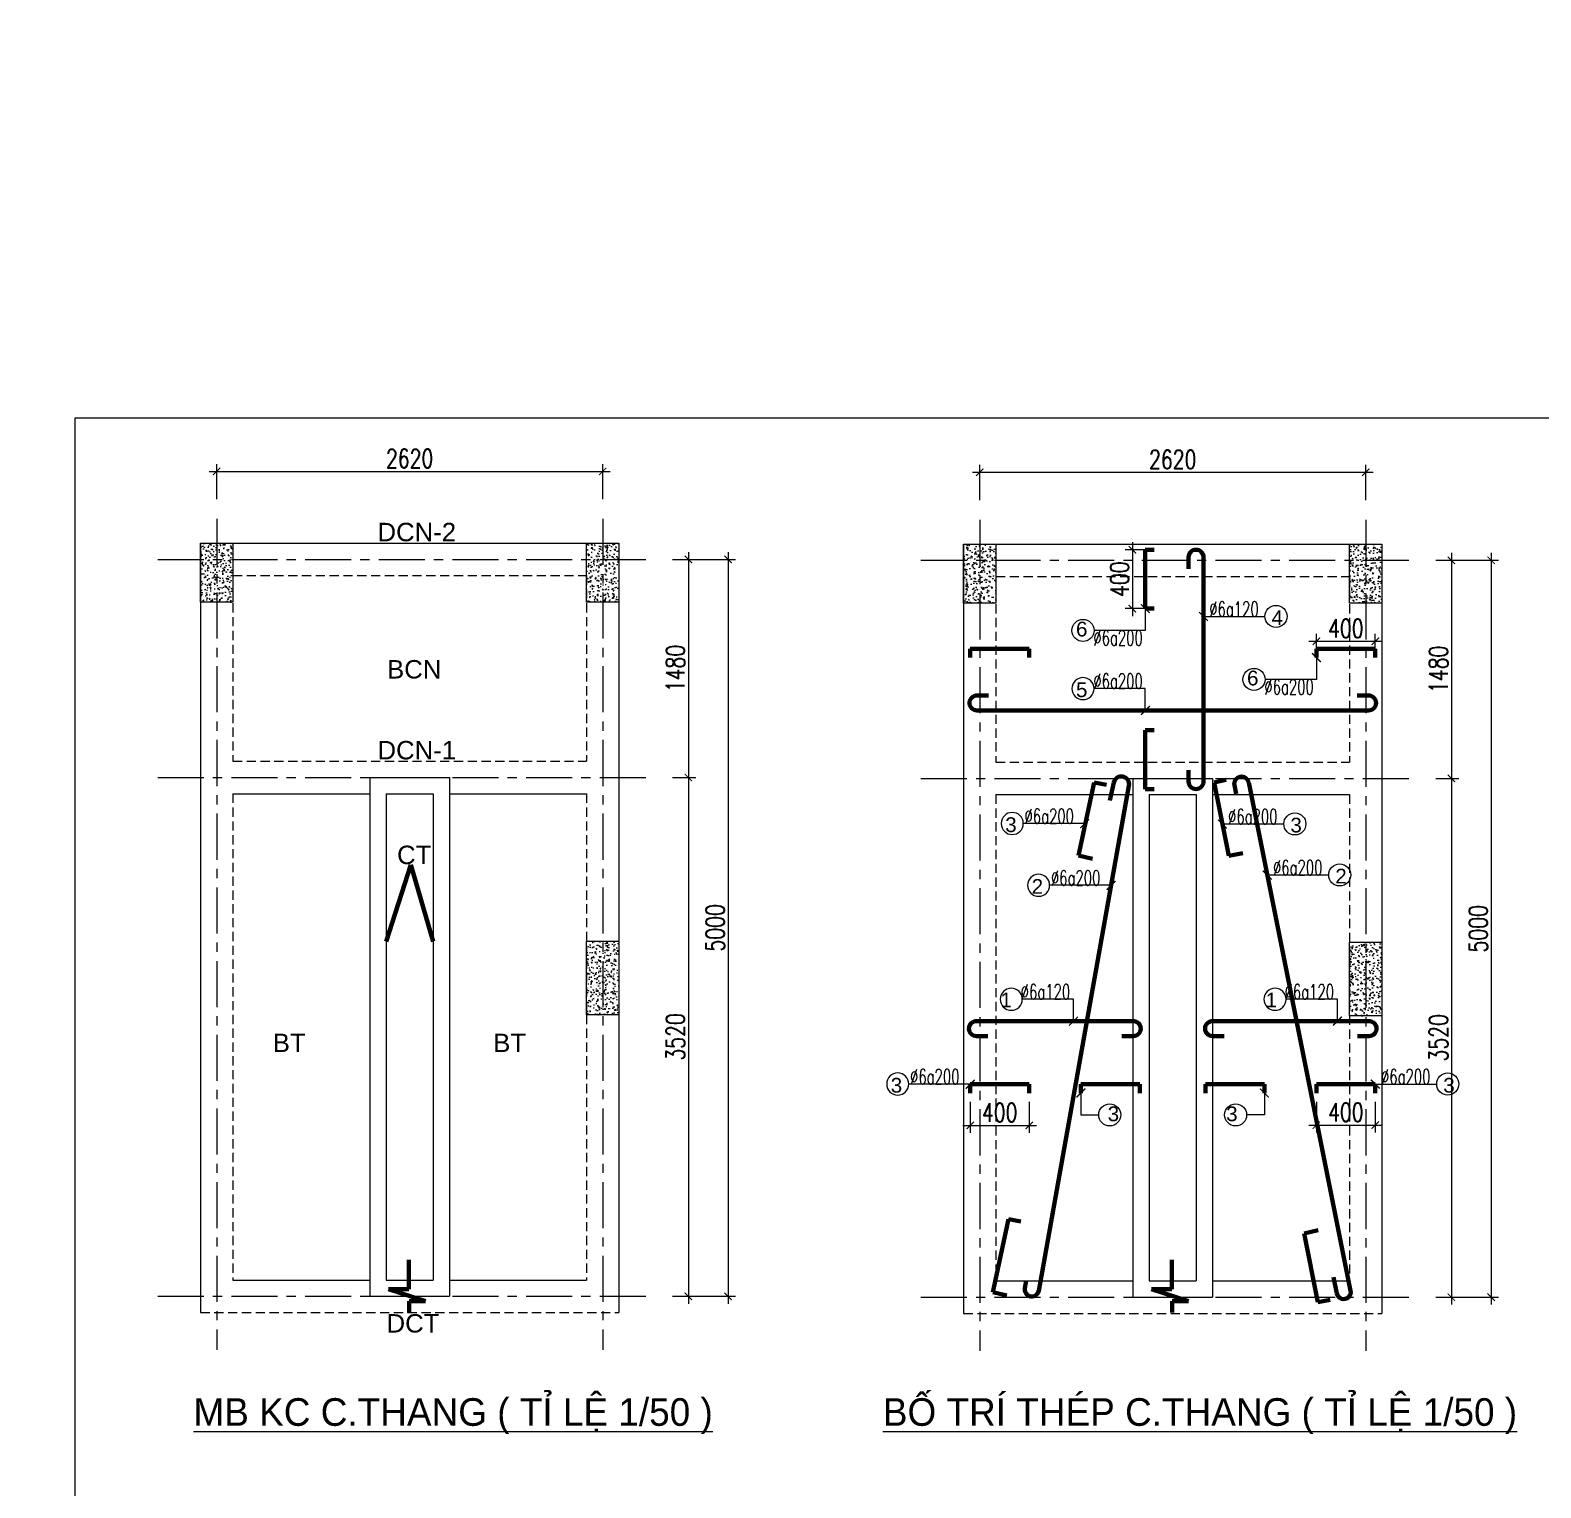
# Model space of a CAD drawing. Header units: millimetres. Extents: x 0 to 8478784, y 0 to 684185.
# Drawn here: x 3779485 to 3799990, y 402594 to 422373 of the extents above; entities that cross this region are included whole.
import ezdxf
from ezdxf.enums import TextEntityAlignment as Align

# ---------------------------------------------------------------- set-up
doc = ezdxf.new("R2010")
doc.units = ezdxf.units.MM
doc.header["$LTSCALE"] = 5000
doc.header["$MEASUREMENT"] = 0
doc.header["$PDMODE"] = 1
doc.header["$PDSIZE"] = -2
doc.linetypes.add('CENTER', pattern=[2, 1.25, -0.25, 0.25, -0.25])
doc.linetypes.add('HIDDEN', pattern=[0.375, 0.25, -0.125])
for name, color, linetype, lineweight in [('00-XMT.Axes', 22, 'CENTER', 15), ('00-XMT.Dim', 8, 'Continuous', 15), ('00-XMT.Text', 4, 'Continuous', 20), ('01-XMT.Columns', 2, 'Continuous', 25), ('02-XMT.Beams', 94, 'Continuous', 25), ('02-XMT.Beams-Text', 7, 'Continuous', 20), ('02-XMT.Reinforcement', 1, 'Continuous', 40), ('DIM', 76, 'Continuous', 18), ('net thay', 7, 'Continuous', 15)]:
    doc.layers.add(name, color=color, linetype=linetype, lineweight=lineweight)
doc.styles.add('S1', font='VHARIAL.TTF', dxfattribs={"height": 200})
doc.styles.add('T_THEP', font='Romans.shx', dxfattribs={"width": 0.65})
doc.styles.add('VnAvantH', font='VHAVAN.TTF')
doc.styles.add('vnsimli 0.7', font='vnsimli.shx', dxfattribs={"width": 0.75})
doc.dimstyles.new('XMT 1-1-100', dxfattribs={"dimscale": 100, "dimtxt": 2.5, "dimasz": 1, "dimexe": 1, "dimexo": 0, "dimgap": 0.5, "dimtad": 1, "dimdec": 0, "dimzin": 0, "dimdsep": 46, "dimtxsty": 'vnsimli 0.7', "dimblk": 'ARCHTICK', "dimcen": 1.5, "dimdle": 1, "dimclrd": 8, "dimclre": 8, "dimclrt": 116, "dimadec": 0, "dimazin": 0, "dimtfac": 1, "dimtdec": 0, "dimtofl": 0, "dimtmove": 0, "dimatfit": 3, "dimfxl": 0.18, "dimtolj": 1, "dimtzin": 0, "dimarcsym": 0})
pattern_1 = [(50, (0, 0), (71.7260183, -6.2752135), [7.5, -82.5]), (355, (0, 0), (-13.8751334, 75.2192134), [6, -66]), (100.4514, (5.98, -0.52), (57.8509382, 68.9439542), [6.374019, -70.1142112]), (46.1842, (0, 20), (106.724105, -16.5519014), [11.25, -123.75]), (96.6356, (8.89, 18.62), (93.4662706, 97.411787), [9.561029, -105.1713]), (351.1842, (0, 20), (93.4661945, 97.41186), [9, -99]), (21, (10, 15), (59.6907052, -40.261889), [7.5, -82.5]), (326, (10, 15), (24.3315332, 72.5150045), [6, -66]), (71.4514, (14.974, 11.645), (84.0222629, 32.2530497), [6.374019, -70.1142112]), (37.5, (0, 0), (1.21598553, 33.28938538), [0, -65.2, 0, -67, 0, -66.25]), (7.5, (0, 0), (26.30695374, 39.4411712), [0, -38.2, 0, -63.7, 0, -25.25]), (327.5, (-22.3, 0), (53.38224362, -2.25548717), [0, -25, 0, -78, 0, -103.5]), (317.5, (-32.3, 0), (58.3186169, 10.0104982), [0, -32.5, 0, -51.8, 0, -73.5])]

# ---------------------------------------------------------------- blocks, each defined once
blk = doc.blocks.new('a')
at = {"layer": '01-XMT.Columns', "linetype": 'Continuous', "lineweight": 15}
h = blk.add_hatch(dxfattribs=at)
h.set_pattern_fill('AR-CONC', color=256, scale=10, style=0)
h.set_pattern_definition(pattern_1)
h.paths.add_polyline_path([(2313932, 138439.5), (2313712, 138439.5), (2313712, 138039.5), (2313932, 138039.5)])
for p, q in [((2313712, 138439.5), (2313932, 138439.5)), ((2313712, 138039.5), (2313712, 138439.5)), ((2313932, 138439.5), (2313932, 138039.5)), ((2313932, 138039.5), (2313712, 138039.5))]:
    blk.add_line(p, q, dxfattribs=at)
blk = doc.blocks.new('b')
at = {"layer": '01-XMT.Columns', "linetype": 'Continuous', "lineweight": 15}
h = blk.add_hatch(dxfattribs=at)
h.set_pattern_fill('AR-CONC', color=256, scale=10, style=0)
h.set_pattern_definition(pattern_1)
h.paths.add_polyline_path([(2314033.5, 137940.5), (2314253.5, 137940.5), (2314253.5, 138440.5), (2314033.5, 138440.5)])
for p, q in [((2314033.5, 138440.5), (2314253.5, 138440.5)), ((2314033.5, 137940.5), (2314033.5, 138440.5)), ((2314253.5, 138440.5), (2314253.5, 137940.5)), ((2314253.5, 137940.5), (2314033.5, 137940.5))]:
    blk.add_line(p, q, dxfattribs=at)
blk = doc.blocks.new('_ArchTick')
at = {"color": 0, "linetype": 'ByBlock', "const_width": 0.15}
blk.add_lwpolyline([(-0.5, -0.5), (0.5, 0.5)], dxfattribs=at)
blk = doc.blocks.new('*D205')
at = {"layer": '01-XMT.Columns', "color": 8, "linetype": 'Continuous', "lineweight": -2, "transparency": 16777216}
for p, q in [((3782016, 416010), (3782016, 416486)), ((3787256, 416010), (3787256, 416486)), ((3781916, 416386), (3787356, 416386))]:
    blk.add_line(p, q, dxfattribs=at)
at = {"layer": 'Defpoints', "color": 0, "linetype": 'Continuous', "lineweight": 100, "transparency": 16777216}
for p in [(3787256, 416386), (3782016, 416010), (3787256, 416010)]:
    blk.add_point(p, dxfattribs=at)
at = {"layer": '01-XMT.Columns', "color": 8, "linetype": 'Continuous', "lineweight": -2, "transparency": 16777216, "xscale": 100, "yscale": 100, "zscale": 100, "rotation": 180}
blk.add_blockref('_ArchTick', (3782016, 416386), dxfattribs=at)
at = {"layer": '01-XMT.Columns', "color": 8, "linetype": 'Continuous', "lineweight": -2, "transparency": 16777216, "xscale": 100, "yscale": 100, "zscale": 100}
blk.add_blockref('_ArchTick', (3787256, 416386), dxfattribs=at)
at = {"layer": '01-XMT.Columns', "color": 116, "linetype": 'Continuous', "lineweight": 15, "transparency": 16777216, "insert": (3784636, 416561), "char_height": 250, "attachment_point": 5, "style": 'vnsimli 0.7'}
blk.add_mtext('\\A1;2620', dxfattribs=at)
blk = doc.blocks.new('*D206')
at = {"layer": '02-XMT.Beams', "color": 8, "lineweight": -2, "transparency": 16777216}
for p, q in [((3788418.5, 415292), (3788418.5, 412132)), ((3788205, 415192), (3788518.5, 415192)), ((3788205, 412232), (3788518.5, 412232))]:
    blk.add_line(p, q, dxfattribs=at)
at = {"layer": 'Defpoints', "color": 0, "lineweight": 100, "transparency": 16777216}
for p in [(3788205, 415192), (3788205, 412232), (3788418.5, 412232)]:
    blk.add_point(p, dxfattribs=at)
at = {"layer": '02-XMT.Beams', "color": 8, "lineweight": -2, "transparency": 16777216, "xscale": 100, "yscale": 100, "zscale": 100}
for p, rotation in [((3788418.5, 415192), 90), ((3788418.5, 412232), 270)]:
    blk.add_blockref('_ArchTick', p, dxfattribs=dict(at, rotation=rotation))
at = {"layer": '02-XMT.Beams', "color": 116, "lineweight": 100, "transparency": 16777216, "insert": (3788243.5, 413712), "char_height": 250, "attachment_point": 5, "rotation": 90, "style": 'vnsimli 0.7'}
blk.add_mtext('\\A1;1480', dxfattribs=at)
blk = doc.blocks.new('*D207')
at = {"layer": '02-XMT.Beams', "color": 8, "lineweight": -2, "transparency": 16777216}
for p, q in [((3788205, 412232), (3788518.5, 412232)), ((3788418.5, 412332), (3788418.5, 405092)), ((3788205, 405192), (3788518.5, 405192))]:
    blk.add_line(p, q, dxfattribs=at)
at = {"layer": 'Defpoints', "color": 0, "lineweight": 100, "transparency": 16777216}
for p in [(3788205, 412232), (3788205, 405192), (3788418.5, 405192)]:
    blk.add_point(p, dxfattribs=at)
at = {"layer": '02-XMT.Beams', "color": 8, "lineweight": -2, "transparency": 16777216, "xscale": 100, "yscale": 100, "zscale": 100}
for p, rotation in [((3788418.5, 412232), 90), ((3788418.5, 405192), 270)]:
    blk.add_blockref('_ArchTick', p, dxfattribs=dict(at, rotation=rotation))
at = {"layer": '02-XMT.Beams', "color": 116, "lineweight": 100, "transparency": 16777216, "insert": (3788243.5, 408712), "char_height": 250, "attachment_point": 5, "rotation": 90, "style": 'vnsimli 0.7'}
blk.add_mtext('\\A1;3520', dxfattribs=at)
blk = doc.blocks.new('*D208')
at = {"layer": '02-XMT.Beams', "color": 8, "lineweight": -2, "transparency": 16777216}
for p, q in [((3788958, 415292), (3788958, 405092)), ((3788518.5, 415192), (3789058, 415192)), ((3788518.5, 405192), (3789058, 405192))]:
    blk.add_line(p, q, dxfattribs=at)
at = {"layer": 'Defpoints', "color": 0, "lineweight": 100, "transparency": 16777216}
for p in [(3788518.5, 415192), (3788518.5, 405192), (3788958, 405192)]:
    blk.add_point(p, dxfattribs=at)
at = {"layer": '02-XMT.Beams', "color": 8, "lineweight": -2, "transparency": 16777216, "xscale": 100, "yscale": 100, "zscale": 100}
for p, rotation in [((3788958, 415192), 90), ((3788958, 405192), 270)]:
    blk.add_blockref('_ArchTick', p, dxfattribs=dict(at, rotation=rotation))
at = {"layer": '02-XMT.Beams', "color": 116, "lineweight": 100, "transparency": 16777216, "insert": (3788783, 410192), "char_height": 250, "attachment_point": 5, "rotation": 90, "style": 'vnsimli 0.7'}
blk.add_mtext('\\A1;5000', dxfattribs=at)
blk = doc.blocks.new('*D209')
at = {"layer": '01-XMT.Columns', "color": 8, "linetype": 'Continuous', "lineweight": -2, "transparency": 16777216}
for p, q in [((3792374, 415998), (3792374, 416474)), ((3797614, 415998), (3797614, 416474)), ((3792274, 416374), (3797714, 416374))]:
    blk.add_line(p, q, dxfattribs=at)
at = {"layer": 'Defpoints', "color": 0, "linetype": 'Continuous', "lineweight": 100, "transparency": 16777216}
for p in [(3797614, 416374), (3792374, 415998), (3797614, 415998)]:
    blk.add_point(p, dxfattribs=at)
at = {"layer": '01-XMT.Columns', "color": 8, "linetype": 'Continuous', "lineweight": -2, "transparency": 16777216, "xscale": 100, "yscale": 100, "zscale": 100, "rotation": 180}
blk.add_blockref('_ArchTick', (3792374, 416374), dxfattribs=at)
at = {"layer": '01-XMT.Columns', "color": 8, "linetype": 'Continuous', "lineweight": -2, "transparency": 16777216, "xscale": 100, "yscale": 100, "zscale": 100}
blk.add_blockref('_ArchTick', (3797614, 416374), dxfattribs=at)
at = {"layer": '01-XMT.Columns', "color": 116, "linetype": 'Continuous', "lineweight": 15, "transparency": 16777216, "insert": (3794994, 416549), "char_height": 250, "attachment_point": 5, "style": 'vnsimli 0.7'}
blk.add_mtext('\\A1;2620', dxfattribs=at)
blk = doc.blocks.new('*D210')
at = {"layer": '02-XMT.Beams', "color": 8, "lineweight": -2, "transparency": 16777216}
for p, q in [((3798776.5, 415280), (3798776.5, 412120)), ((3798563, 415180), (3798876.5, 415180)), ((3798563, 412220), (3798876.5, 412220))]:
    blk.add_line(p, q, dxfattribs=at)
at = {"layer": 'Defpoints', "color": 0, "lineweight": 100, "transparency": 16777216}
for p in [(3798563, 415180), (3798563, 412220), (3798776.5, 412220)]:
    blk.add_point(p, dxfattribs=at)
at = {"layer": '02-XMT.Beams', "color": 8, "lineweight": -2, "transparency": 16777216, "xscale": 100, "yscale": 100, "zscale": 100}
for p, rotation in [((3798776.5, 415180), 90), ((3798776.5, 412220), 270)]:
    blk.add_blockref('_ArchTick', p, dxfattribs=dict(at, rotation=rotation))
at = {"layer": '02-XMT.Beams', "color": 116, "lineweight": 100, "transparency": 16777216, "insert": (3798601.5, 413700), "char_height": 250, "attachment_point": 5, "rotation": 90, "style": 'vnsimli 0.7'}
blk.add_mtext('\\A1;1480', dxfattribs=at)
blk = doc.blocks.new('*D211')
at = {"layer": '02-XMT.Beams', "color": 8, "lineweight": -2, "transparency": 16777216}
for p, q in [((3798563, 412220), (3798876.5, 412220)), ((3798776.5, 412320), (3798776.5, 405080)), ((3798563, 405180), (3798876.5, 405180))]:
    blk.add_line(p, q, dxfattribs=at)
at = {"layer": 'Defpoints', "color": 0, "lineweight": 100, "transparency": 16777216}
for p in [(3798563, 412220), (3798563, 405180), (3798776.5, 405180)]:
    blk.add_point(p, dxfattribs=at)
at = {"layer": '02-XMT.Beams', "color": 8, "lineweight": -2, "transparency": 16777216, "xscale": 100, "yscale": 100, "zscale": 100}
for p, rotation in [((3798776.5, 412220), 90), ((3798776.5, 405180), 270)]:
    blk.add_blockref('_ArchTick', p, dxfattribs=dict(at, rotation=rotation))
at = {"layer": '02-XMT.Beams', "color": 116, "lineweight": 100, "transparency": 16777216, "insert": (3798601.5, 408700), "char_height": 250, "attachment_point": 5, "rotation": 90, "style": 'vnsimli 0.7'}
blk.add_mtext('\\A1;3520', dxfattribs=at)
blk = doc.blocks.new('*D212')
at = {"layer": '02-XMT.Beams', "color": 8, "lineweight": -2, "transparency": 16777216}
for p, q in [((3799316, 415280), (3799316, 405080)), ((3798876.5, 415180), (3799416, 415180)), ((3798876.5, 405180), (3799416, 405180))]:
    blk.add_line(p, q, dxfattribs=at)
at = {"layer": 'Defpoints', "color": 0, "lineweight": 100, "transparency": 16777216}
for p in [(3798876.5, 415180), (3798876.5, 405180), (3799316, 405180)]:
    blk.add_point(p, dxfattribs=at)
at = {"layer": '02-XMT.Beams', "color": 8, "lineweight": -2, "transparency": 16777216, "xscale": 100, "yscale": 100, "zscale": 100}
for p, rotation in [((3799316, 415180), 90), ((3799316, 405180), 270)]:
    blk.add_blockref('_ArchTick', p, dxfattribs=dict(at, rotation=rotation))
at = {"layer": '02-XMT.Beams', "color": 116, "lineweight": 100, "transparency": 16777216, "insert": (3799141, 410180), "char_height": 250, "attachment_point": 5, "rotation": 90, "style": 'vnsimli 0.7'}
blk.add_mtext('\\A1;5000', dxfattribs=at)
blk = doc.blocks.new('*D213')
at = {"layer": '02-XMT.Reinforcement', "color": 8, "lineweight": -2, "transparency": 16777216}
for p, q in [((3796843, 414081), (3797843, 414081)), ((3796943, 413980), (3796943, 414181)), ((3797743, 413980), (3797743, 414181))]:
    blk.add_line(p, q, dxfattribs=at)
at = {"layer": 'Defpoints', "color": 0, "lineweight": 100, "transparency": 16777216}
for p in [(3797743, 414081), (3796943, 413980), (3797743, 413980)]:
    blk.add_point(p, dxfattribs=at)
at = {"layer": '02-XMT.Reinforcement', "color": 8, "lineweight": -2, "transparency": 16777216, "xscale": 100, "yscale": 100, "zscale": 100, "rotation": 180}
blk.add_blockref('_ArchTick', (3796943, 414081), dxfattribs=at)
at = {"layer": '02-XMT.Reinforcement', "color": 8, "lineweight": -2, "transparency": 16777216, "xscale": 100, "yscale": 100, "zscale": 100}
blk.add_blockref('_ArchTick', (3797743, 414081), dxfattribs=at)
at = {"layer": '02-XMT.Reinforcement', "color": 116, "lineweight": 100, "transparency": 16777216, "insert": (3797343, 414256), "char_height": 250, "attachment_point": 5, "style": 'vnsimli 0.7'}
blk.add_mtext('\\A1;400', dxfattribs=at)
blk = doc.blocks.new('*D214')
at = {"layer": '02-XMT.Reinforcement', "color": 8, "lineweight": -2, "transparency": 16777216}
for p, q in [((3794622, 415324), (3794346, 415324)), ((3794446, 415424), (3794446, 414424)), ((3794622, 414524), (3794346, 414524))]:
    blk.add_line(p, q, dxfattribs=at)
at = {"layer": 'Defpoints', "color": 0, "lineweight": 100, "transparency": 16777216}
for p in [(3794622, 415324), (3794446, 414524), (3794622, 414524)]:
    blk.add_point(p, dxfattribs=at)
at = {"layer": '02-XMT.Reinforcement', "color": 8, "lineweight": -2, "transparency": 16777216, "xscale": 100, "yscale": 100, "zscale": 100}
for p, rotation in [((3794446, 415324), 90), ((3794446, 414524), 270)]:
    blk.add_blockref('_ArchTick', p, dxfattribs=dict(at, rotation=rotation))
at = {"layer": '02-XMT.Reinforcement', "color": 116, "lineweight": 100, "transparency": 16777216, "insert": (3794272, 414924), "char_height": 250, "attachment_point": 5, "rotation": 90, "style": 'vnsimli 0.7'}
blk.add_mtext('\\A1;400', dxfattribs=at)
blk = doc.blocks.new('*D215')
at = {"layer": '02-XMT.Reinforcement', "color": 8, "lineweight": -2, "transparency": 16777216}
for p, q in [((3792245, 407831), (3792245, 407411)), ((3793045, 407831), (3793045, 407411)), ((3792145, 407511), (3793145, 407511))]:
    blk.add_line(p, q, dxfattribs=at)
at = {"layer": 'Defpoints', "color": 0, "lineweight": 100, "transparency": 16777216}
for p in [(3792245, 407831), (3793045, 407831), (3793045, 407511)]:
    blk.add_point(p, dxfattribs=at)
at = {"layer": '02-XMT.Reinforcement', "color": 8, "lineweight": -2, "transparency": 16777216, "xscale": 100, "yscale": 100, "zscale": 100, "rotation": 180}
blk.add_blockref('_ArchTick', (3792245, 407511), dxfattribs=at)
at = {"layer": '02-XMT.Reinforcement', "color": 8, "lineweight": -2, "transparency": 16777216, "xscale": 100, "yscale": 100, "zscale": 100}
blk.add_blockref('_ArchTick', (3793045, 407511), dxfattribs=at)
at = {"layer": '02-XMT.Reinforcement', "color": 116, "lineweight": 100, "transparency": 16777216, "insert": (3792645, 407686), "char_height": 250, "attachment_point": 5, "style": 'vnsimli 0.7'}
blk.add_mtext('\\A1;400', dxfattribs=at)
blk = doc.blocks.new('*D216')
at = {"layer": '02-XMT.Reinforcement', "color": 8, "lineweight": -2, "transparency": 16777216}
for p, q in [((3796943, 407831), (3796943, 407415)), ((3797743, 407831), (3797743, 407415)), ((3796843, 407515), (3797843, 407515))]:
    blk.add_line(p, q, dxfattribs=at)
at = {"layer": 'Defpoints', "color": 0, "lineweight": 100, "transparency": 16777216}
for p in [(3796943, 407831), (3797743, 407831), (3797743, 407515)]:
    blk.add_point(p, dxfattribs=at)
at = {"layer": '02-XMT.Reinforcement', "color": 8, "lineweight": -2, "transparency": 16777216, "xscale": 100, "yscale": 100, "zscale": 100, "rotation": 180}
blk.add_blockref('_ArchTick', (3796943, 407515), dxfattribs=at)
at = {"layer": '02-XMT.Reinforcement', "color": 8, "lineweight": -2, "transparency": 16777216, "xscale": 100, "yscale": 100, "zscale": 100}
blk.add_blockref('_ArchTick', (3797743, 407515), dxfattribs=at)
at = {"layer": '02-XMT.Reinforcement', "color": 116, "lineweight": 100, "transparency": 16777216, "insert": (3797343, 407690), "char_height": 250, "attachment_point": 5, "style": 'vnsimli 0.7'}
blk.add_mtext('\\A1;400', dxfattribs=at)
blk = doc.blocks.new('e')
at = {"layer": '00-XMT.Dim'}
blk.add_line((3857286, 460648), (3858122, 460648), dxfattribs=at)
blk.add_circle((3858271, 460648), 150, dxfattribs=at)
at = {"layer": '00-XMT.Dim', "xscale": 120, "yscale": 120, "zscale": 120, "rotation": 270}
blk.add_blockref('_ArchTick', (3857287, 460646), dxfattribs=at)
blk = doc.blocks.new('w')
at = {"layer": '00-XMT.Dim'}
blk.add_line((3869287, 455553), (3869984, 455553), dxfattribs=at)
blk.add_lwpolyline([(3869287, 455256), (3869287, 455553)], dxfattribs=at)
blk.add_circle((3870133, 455553), 150, dxfattribs=at)
at = {"layer": '00-XMT.Dim', "xscale": 120, "yscale": 120, "zscale": 120, "rotation": 270}
blk.add_blockref('_ArchTick', (3869287, 455256), dxfattribs=at)

msp = doc.modelspace()

# ---------------------------------------------------------------- linework, layer by layer
at = {"layer": '00-XMT.Axes', "color": 8, "linetype": 'CENTER', "lineweight": 15, "ltscale": 0.1}
for p, q in [((3782016, 415742), (3782016, 404464)), ((3787256, 415742), (3787256, 404464)), ((3792374, 415730), (3792374, 404452)), ((3797614, 415730), (3797614, 404452)), ((3781215.5, 415192), (3787877.5, 415192)), ((3791573.5, 415180), (3798235.5, 415180)), ((3781215.5, 412232), (3787877.5, 412232)), ((3791573.5, 412220), (3798235.5, 412220)), ((3781215.5, 405192), (3787877.5, 405192)), ((3791573.5, 405180), (3798235.5, 405180))]:
    msp.add_line(p, q, dxfattribs=at)
at = {"layer": '00-XMT.Dim'}
for p, q in [((3793747, 407654.6), (3793800.5, 407654.6)), ((3793800.5, 407654.6), (3793988.5, 407654.6)), ((3796184.5, 407654.6), (3795996.5, 407654.6)), ((3796238, 407654.6), (3796184.5, 407654.6))]:
    msp.add_line(p, q, dxfattribs=at)
for points in [[(3793747, 407951), (3793747, 407654.6)], [(3796238, 407951), (3796238, 407654.6)]]:
    msp.add_lwpolyline(points, dxfattribs=at)
for centre in [(3794138.3, 407654.6), (3795846.7, 407654.6)]:
    msp.add_circle(centre, 149.8, dxfattribs=at)
at = {"layer": '02-XMT.Beams', "linetype": 'ByBlock', "lineweight": 15}
for p, q in [((3781796, 415412), (3787476, 415412)), ((3781796, 415412), (3781796, 404972)), ((3787476, 415412), (3787476, 404972)), ((3792154, 415400), (3797834, 415400)), ((3792154, 415400), (3792154, 404960)), ((3797834, 415400), (3797834, 404960)), ((3784096, 412232), (3784096, 405192)), ((3784096, 412232), (3785176, 412232)), ((3785176, 412232), (3785176, 405192)), ((3794454, 412220), (3794454, 405180)), ((3794454, 412220), (3795534, 412220)), ((3795534, 412220), (3795534, 405180)), ((3782236, 412012), (3784096, 412012)), ((3782236, 412012), (3784096, 412012)), ((3784316, 412012), (3784956, 412012)), ((3784316, 412012), (3784316, 405412)), ((3784956, 412012), (3784956, 405412)), ((3785176, 412012), (3787036, 412012)), ((3785176, 412012), (3787036, 412012)), ((3792594, 412000), (3794454, 412000)), ((3792594, 412000), (3794454, 412000)), ((3794674, 412000), (3795314, 412000)), ((3794674, 412000), (3794674, 405400)), ((3795314, 412000), (3795314, 405400)), ((3795534, 412000), (3797394, 412000)), ((3795534, 412000), (3797394, 412000)), ((3782236, 405412), (3784096, 405412)), ((3784316, 405412), (3784956, 405412)), ((3785176, 405412), (3787036, 405412)), ((3792594, 405400), (3794454, 405400)), ((3794674, 405400), (3795314, 405400)), ((3795534, 405400), (3797394, 405400)), ((3784096, 405192), (3785176, 405192)), ((3794454, 405180), (3795534, 405180))]:
    msp.add_line(p, q, dxfattribs=at)
at = {"layer": '02-XMT.Beams', "linetype": 'HIDDEN', "lineweight": 15, "ltscale": 0.1}
for p, q in [((3782236, 414972), (3787036, 414972)), ((3782236, 414972), (3782236, 412452)), ((3787036, 414972), (3787036, 412452)), ((3792594, 414960), (3797394, 414960)), ((3792594, 414960), (3792594, 412440)), ((3797394, 414960), (3797394, 412440)), ((3782236, 412452), (3787036, 412452)), ((3792594, 412440), (3797394, 412440)), ((3782236, 412012), (3782236, 405412)), ((3787036, 412012), (3787036, 405412)), ((3792594, 412000), (3792594, 405400)), ((3797394, 412000), (3797394, 405400)), ((3781796, 404972), (3787476, 404972)), ((3792154, 404960), (3797834, 404960))]:
    msp.add_line(p, q, dxfattribs=at)
at = {"layer": '02-XMT.Beams', "linetype": 'Continuous', "lineweight": 15}
msp.add_lwpolyline([(3801093, 417113.5), (3822093, 417113.5), (3822093, 387413.5), (3801093, 387413.5), (3780093, 387413.5), (3780093, 417113.5)], close=True, dxfattribs=at)
at = {"layer": '02-XMT.Beams-Text', "lineweight": 100}
for p, q in [((3784650, 411046), (3784316, 410005)), ((3784316, 410005), (3784650, 411046)), ((3784650, 411046), (3784956, 410006.5)), ((3784623, 405689), (3784623, 405289)), ((3794981, 405689), (3794981, 405289)), ((3784623, 405289), (3784349.5, 405289)), ((3784852, 405124.5), (3784349.5, 405289)), ((3794981, 405289), (3794707.5, 405289)), ((3795210, 405124.5), (3794707.5, 405289)), ((3784627, 405124.5), (3784627, 404972)), ((3784627, 405124.5), (3784852, 405124.5)), ((3794985, 405124.5), (3794985, 404972)), ((3794985, 405124.5), (3795210, 405124.5))]:
    msp.add_line(p, q, dxfattribs=at)
at = {"layer": '02-XMT.Reinforcement', "lineweight": 100}
for p, q in [((3794621.5, 415324), (3794621.5, 414524)), ((3794621.5, 415324), (3794741.5, 415324)), ((3795209, 415222.5), (3795209, 415066)), ((3795411.5, 415222.5), (3795411.5, 412173)), ((3794621.5, 414524), (3794741.5, 414524)), ((3793045, 413979.5), (3792245, 413979.5)), ((3792245, 413979.5), (3792245, 413859.5)), ((3793045, 413979.5), (3793045, 413859.5)), ((3796943, 413979.5), (3797743, 413979.5)), ((3796943, 413979.5), (3796943, 413859.5)), ((3797743, 413979.5), (3797743, 413859.5)), ((3792336, 413345.5), (3792492.5, 413345.5)), ((3797652, 413345.5), (3797495.5, 413345.5)), ((3792336, 413143), (3797650.5, 413143)), ((3794621.5, 412076), (3794621.5, 412876)), ((3794621.5, 412876), (3794741.5, 412876)), ((3793925.9, 412165.3), (3793713.5, 411174.4)), ((3793925.9, 412165.3), (3794093.4, 412133.2)), ((3794195, 412165.3), (3794141.7, 411920.4)), ((3795209, 412177.5), (3795209, 412334)), ((3795554, 412165.3), (3795720.5, 412202.5)), ((3795554, 412165.3), (3795753.4, 411171.7)), ((3796024.5, 412165.3), (3797408.1, 405268.8)), ((3794398.8, 412121), (3793174.5, 405268.8)), ((3794621.5, 412076), (3794741.5, 412076)), ((3795831, 412126.5), (3795854.3, 412010.6)), ((3793713.5, 411174.4), (3793903, 411128.5)), ((3795753.4, 411171.7), (3795945.5, 411205)), ((3794454, 408927), (3792329, 408927)), ((3797654, 408927), (3795534, 408927)), ((3792329, 408724.5), (3792485.5, 408724.5)), ((3794459, 408724.5), (3794302.5, 408724.5)), ((3795534, 408724.5), (3795690.5, 408724.5)), ((3797659, 408724.5), (3797502.5, 408724.5)), ((3793045, 408071), (3792245, 408071)), ((3792245, 408071), (3792245, 407951)), ((3793045, 408071), (3793045, 407951)), ((3794547, 408071), (3793747, 408071)), ((3793747, 408071), (3793747, 407951)), ((3794547, 408071), (3794547, 407951)), ((3796238, 408071), (3795438, 408071)), ((3795438, 408071), (3795438, 407951)), ((3796238, 408071), (3796238, 407951)), ((3796943, 408071), (3797743, 408071)), ((3796943, 408071), (3796943, 407951)), ((3797743, 408071), (3797743, 407951)), ((3792765.5, 406239.5), (3792553.1, 405248.6)), ((3792765.5, 406239.5), (3792933, 406207.4)), ((3796775.8, 406043.9), (3796967.5, 406091.5)), ((3796962.5, 405113), (3796775.8, 406043.9)), ((3792987, 405302.3), (3793004.4, 405400)), ((3797221.3, 405231.4), (3797177.5, 405449.8)), ((3792553.1, 405248.6), (3792742.6, 405202.7)), ((3796962.5, 405113), (3797131.9, 405145.7))]:
    msp.add_line(p, q, dxfattribs=at)
for centre, radius, start, end in [((3795310.2, 415222.5), 101.2, 0, 180), ((3792336, 413244.3), 101.2, 90, 270), ((3797652, 413244.3), 101.2, 270, 90), ((3794296.9, 412143.1), 104.3, 347.72123, 167.72123), ((3795310.2, 412177.5), 101.2, 180, 0), ((3795927.8, 412145.9), 98.7, 11.34411, 191.34411), ((3792329, 408825.8), 101.2, 90, 270), ((3794459, 408825.8), 101.2, 270, 90), ((3795534, 408825.8), 101.2, 90, 270), ((3797659, 408825.8), 101.2, 270, 90), ((3793080.7, 405285.6), 95.2, 169.86924, 349.86924), ((3797314.7, 405250.1), 95.3, 191.34411, 11.34411)]:
    msp.add_arc(centre, radius, start, end, dxfattribs=at)
at = {"layer": 'net thay', "linetype": 'CENTER', "lineweight": 15}
msp.add_circle((3911642, 421190.5), 262994, dxfattribs=at)

# ---------------------------------------------------------------- block references
at = {"layer": '00-XMT.Dim', "extrusion": (0, 0, -1), "yscale": 120, "zscale": -120}
for p, xscale, rotation in [((-3793747, 407951), 120, 90), ((-3796238, 407951), -120, 270)]:
    msp.add_blockref('_ArchTick', p, dxfattribs=dict(at, xscale=xscale, rotation=rotation))
at = {"layer": '01-XMT.Columns', "linetype": 'Continuous', "lineweight": 15, "xscale": 2, "yscale": 2, "zscale": 2}
for name, p in [('a', (-845628, 138533)), ('a', (-840388, 138533)), ('a', (-835270, 138521)), ('a', (-830030, 138521)), ('b', (-841031, 133131)), ('b', (-830673, 133119))]:
    msp.add_blockref(name, p, dxfattribs=at)
at = {"layer": '02-XMT.Beams', "lineweight": 100, "rotation": 180}
for p in [(7663908.5, 869780.5), (7666230, 869116)]:
    msp.add_blockref('w', p, dxfattribs=at)
at = {"layer": '02-XMT.Beams', "lineweight": 100}
for p in [(-61875.5, -46229.3), (-61619.8, -49044.9), (-61010.4, -49737.3), (-59544, -52575.3)]:
    msp.add_blockref('e', p, dxfattribs=at)
at = {"layer": '02-XMT.Beams', "lineweight": 100, "xscale": -1}
for name, p in [('w', (7663908.5, -42113.5)), ('w', (7662934.5, -46329.5)), ('w', (7666515.5, -46329.5)), ('e', (7649532, -52575.3))]:
    msp.add_blockref(name, p, dxfattribs=at)
for p, rotation in [((7651085.8, -49039.6), 359.9999999997575), ((7651444.2, -49877.5), 359.9999999997573)]:
    msp.add_blockref('e', p, dxfattribs=dict(at, rotation=rotation))

# ---------------------------------------------------------------- texts
at = {"layer": '00-XMT.Text', "color": 7, "ltscale": 0.015, "style": 'VnAvantH'}
for s, p in [('%%UMB KC C.THANG ( tØ lÖ 1/50 )', (3785225.8, 403622.1)), ('%%UBè TRÝ THÐP C.THANG ( tØ lÖ 1/50 )', (3795363.8, 403622.1))]:
    msp.add_text(s, height=375, dxfattribs=at).set_placement(p, align=Align.MIDDLE_CENTER)
at = {"layer": '02-XMT.Beams', "lineweight": 100, "char_height": 200, "width": 248.636, "style": 'S1'}
for s, insert, attachment_point in [('4', (3796335, 414502.3), 1), ('6', (3793836, 414144), 9), ('6', (3796157.5, 413479.5), 9), ('5', (3793836, 413523), 3), ('3', (3792875.3, 411691.9), 3), ('3', (3796590.7, 411686.6), 1), ('2', (3797200.1, 410994.2), 1), ('2', (3793233.7, 410854.1), 3), ('1', (3792809, 409312.5), 3), ('1', (3796410, 409312.5), 3), ('3', (3791321.5, 408156.3), 3), ('3', (3798666.5, 408156.3), 1), ('3', (3794110.5, 407565.5), 7), ('3', (3795874.5, 407565.5), 9)]:
    msp.add_mtext(s, dxfattribs=dict(at, insert=insert, attachment_point=attachment_point))
at = {"layer": '02-XMT.Beams-Text', "lineweight": 100, "char_height": 250, "width": 1878.5, "attachment_point": 1, "style": 'S1'}
for s, insert in [('DCN-2', (3784199, 415688.5)), ('BCN', (3784329, 413826)), ('DCN-1', (3784199, 412728.5)), ('CT', (3784464.5, 411307.5)), ('BT', (3782777.5, 408756.5)), ('BT', (3785770, 408756.5)), ('DCT', (3784322, 404950.5))]:
    msp.add_mtext(s, dxfattribs=dict(at, insert=insert))
at = {"layer": 'DIM', "color": 2, "style": 'T_THEP', "width": 0.65}
for s, p in [('%%C6a120', (3795489, 414417)), ('%%C6a200', (3793916, 414025.1)), ('%%C6a200', (3793916, 413439.4)), ('%%C6a200', (3796237.5, 413360.6)), ('%%C6a200', (3795744.7, 411601.3)), ('%%C6a200', (3796354.1, 410908.9)), ('%%C6a120', (3792930.5, 409223.4)), ('%%C6a120', (3796511.5, 409223.4)), ('%%C6a200', (3791427.9, 408071)), ('%%C6a200', (3797820.5, 408071))]:
    msp.add_text(s, height=202.5, dxfattribs=at).set_placement(p)
for p in [(3792981.7, 411606.6), (3793340.1, 410768.8)]:
    msp.add_text('%%C6a200', height=202.5, rotation=360, dxfattribs=at).set_placement(p)

# ---------------------------------------------------------------- dimensions: what is measured, and where the dimension line sits
at = {"layer": '01-XMT.Columns', "linetype": 'Continuous', "lineweight": 15}
for base, p1, p2, picture, middle in [((3787256, 416386), (3782016, 416010), (3787256, 416010), '*D205', (3784636, 416561)), ((3797614, 416374), (3792374, 415998), (3797614, 415998), '*D209', (3794994, 416549))]:
    dim = msp.add_linear_dim(base=base, p1=p1, p2=p2, text='2620', dimstyle='XMT 1-1-100', dxfattribs=at)
    dim.commit()
    dim.dimension.update_dxf_attribs({"geometry": picture, "text_midpoint": middle})
at = {"layer": '02-XMT.Beams', "lineweight": 100}
for base, p1, p2, text, picture, middle in [((3788418.5, 412232), (3788205, 415192), (3788205, 412232), '1480', '*D206', (3788243.5, 413712)), ((3788958, 405192), (3788518.5, 415192), (3788518.5, 405192), '5000', '*D208', (3788783, 410192)), ((3798776.5, 412220), (3798563, 415180), (3798563, 412220), '1480', '*D210', (3798601.5, 413700)), ((3799316, 405180), (3798876.5, 415180), (3798876.5, 405180), '5000', '*D212', (3799141, 410180))]:
    dim = msp.add_linear_dim(base=base, p1=p1, p2=p2, angle=90, text=text, dimstyle='XMT 1-1-100', dxfattribs=at)
    dim.commit()
    dim.dimension.update_dxf_attribs({"geometry": picture, "text_midpoint": middle})
for base, p1, p2, picture, middle in [((3788418.5, 405192), (3788205, 412232), (3788205, 405192), '*D207', (3788243.5, 408712)), ((3798776.5, 405180), (3798563, 412220), (3798563, 405180), '*D211', (3798601.5, 408700))]:
    dim = msp.add_linear_dim(base=base, p1=p1, p2=p2, angle=90, text='3520', dimstyle='XMT 1-1-100', override={"dimtmove": 1}, dxfattribs=at)
    dim.commit()
    dim.dimension.update_dxf_attribs({"geometry": picture, "text_midpoint": middle})
at = {"layer": '02-XMT.Reinforcement', "lineweight": 100}
dim = msp.add_linear_dim(base=(3794446.5, 414524), p1=(3794621.5, 415324), p2=(3794621.5, 414524), angle=90, text='400', dimstyle='XMT 1-1-100', dxfattribs=at)
dim.commit()
dim.dimension.update_dxf_attribs({"geometry": '*D214', "text_midpoint": (3794271.5, 414924)})
for base, p1, p2, picture, middle in [((3797743, 414081), (3796943, 413979.5), (3797743, 413979.5), '*D213', (3797343, 414256)), ((3793045, 407510.5), (3792245, 407831), (3793045, 407831), '*D215', (3792645, 407685.5)), ((3797743, 407514.5), (3796943, 407831), (3797743, 407831), '*D216', (3797343, 407689.5))]:
    dim = msp.add_linear_dim(base=base, p1=p1, p2=p2, text='400', dimstyle='XMT 1-1-100', dxfattribs=at)
    dim.commit()
    dim.dimension.update_dxf_attribs({"geometry": picture, "text_midpoint": middle})

doc.saveas('drawing.dxf')
